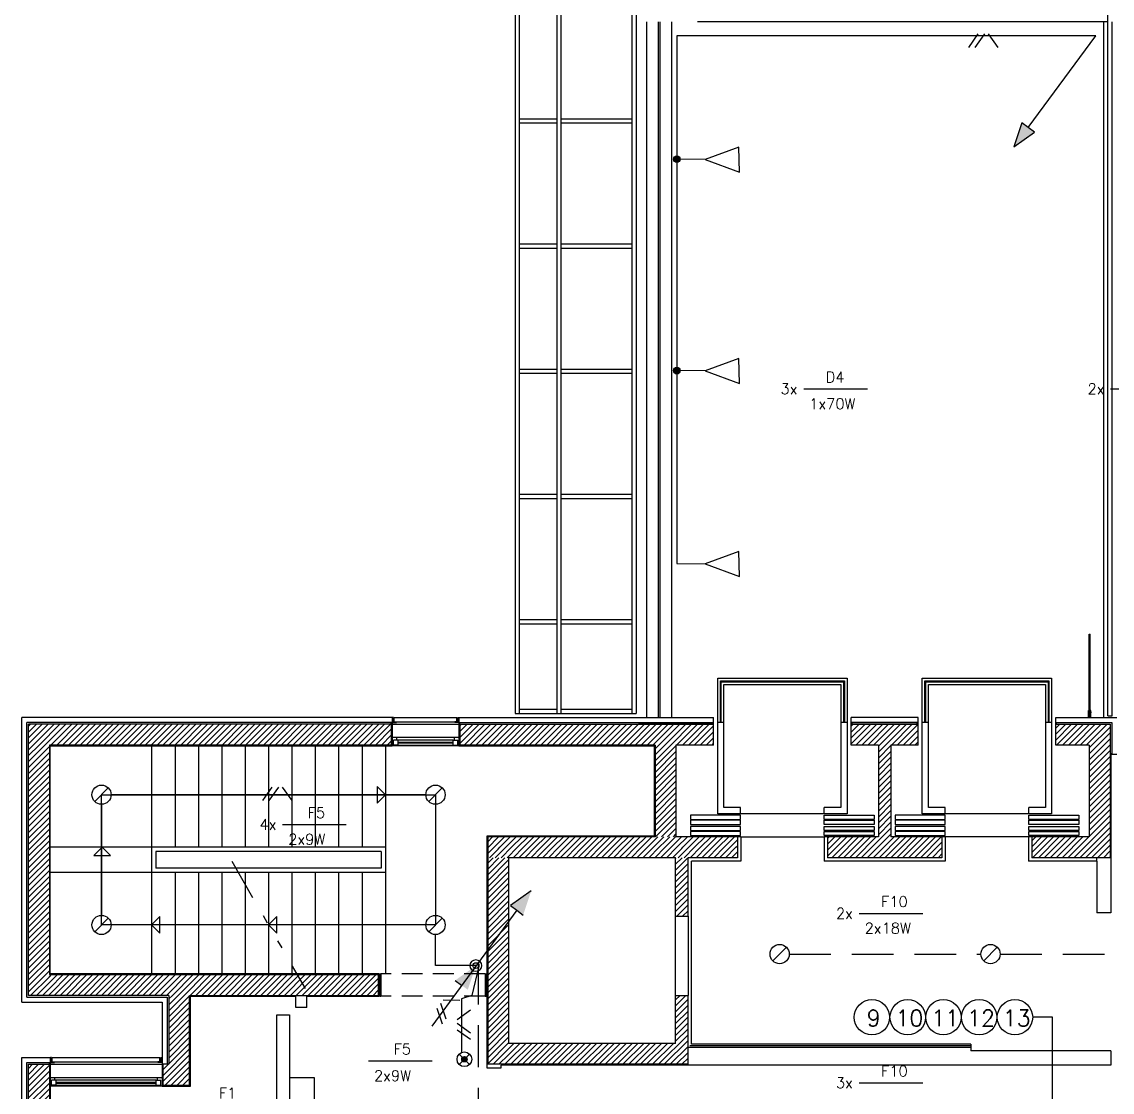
# Model space of a CAD drawing. Extents: x 21.2 to 81.9, y 10.7 to 70.
# Drawn here: x 21.24 to 34.3, y 39.1 to 51.93 of the extents above; entities that cross this region are included whole.
import ezdxf

# ---------------------------------------------------------------- set-up
doc = ezdxf.new("R2010")
doc.units = 0
doc.header["$MEASUREMENT"] = 0
for name, pattern in [('1st floor plan$0$Divide', [1.25, 0.5, -0.25, 0, -0.25, 0, -0.25]), ('1st floor plan$0$Hidden', [0.375, 0.25, -0.125]), ('Center', [2, 1.25, -0.25, 0.25, -0.25]), ('Dashed', [0.75, 0.5, -0.25]), ('Default', [0]), ('Solid', [0])]:
    doc.linetypes.add(name, pattern=pattern)
for name, color, linetype in [('1st floor plan$0$1FIN', 15, 'Continuous'), ('1st floor plan$0$2FIN', 7, 'Continuous'), ('1st floor plan$0$CAIX', 52, 'Continuous'), ('1st floor plan$0$ESTR', 92, 'Continuous'), ('1st floor plan$0$FAC', 142, 'Continuous'), ('1st floor plan$0$Hatch', 15, 'Continuous'), ('IE003', 7, 'Continuous'), ('Xref_Plan', 7, 'Continuous')]:
    doc.layers.add(name, color=color, linetype=linetype)
doc.layers.add('1st floor plan$0$Partitions', color=7, linetype='Continuous', lineweight=30)
doc.layers.add('Illumination', color=30, linetype='Solid', lineweight=30)
doc.styles.add('Default', font='SIMPLEX.shx', dxfattribs={"height": 0.175})
doc.styles.add('Simplex', font='SIMPLEX.SHX')

# ---------------------------------------------------------------- blocks, each defined once
blk = doc.blocks.new('3')
at = {"layer": 'Illumination', "color": 7}
for p, q in [((-49, -68), (66, 92)), ((28, -68), (143, 92)), ((304, -68), (189, 92))]:
    blk.add_line(p, q, dxfattribs=at)
blk = doc.blocks.new('Bola')
at = {"layer": 'IE003', "color": 7, "linetype": 'Default', "const_width": 0.2}
blk.add_lwpolyline([(-0.1, 0, 1), (0.1, 0, 1)], format="xyb", close=True, dxfattribs=at)
at = {"layer": 'IE003', "color": 7, "linetype": 'Default'}
blk.add_circle((0, 0), 0.2, dxfattribs=at)
blk = doc.blocks.new('*X37')
at = {"color": 0, "linetype": 'ByBlock'}
for p, q in [((-25.017, -2.885), (-24.779, -2.647)), ((-25.017, -2.814), (-24.85, -2.647)), ((-25.017, -2.743), (-24.921, -2.647)), ((-25.017, -2.673), (-24.991, -2.647)), ((-24.959, -2.897), (-24.709, -2.647)), ((-24.888, -2.897), (-24.638, -2.647)), ((-24.817, -2.897), (-24.567, -2.647)), ((-24.746, -2.897), (-24.496, -2.647)), ((-24.676, -2.897), (-24.426, -2.647)), ((-24.605, -2.897), (-24.355, -2.647)), ((-24.534, -2.897), (-24.284, -2.647)), ((-24.464, -2.897), (-24.214, -2.647)), ((-24.393, -2.897), (-24.143, -2.647)), ((-24.322, -2.897), (-24.072, -2.647)), ((-24.251, -2.897), (-24.001, -2.647)), ((-24.181, -2.897), (-23.931, -2.647)), ((-24.11, -2.897), (-23.86, -2.647)), ((-24.039, -2.897), (-23.789, -2.647)), ((-23.969, -2.897), (-23.719, -2.647)), ((-23.898, -2.897), (-23.648, -2.647)), ((-23.827, -2.897), (-23.577, -2.647)), ((-23.756, -2.897), (-23.506, -2.647)), ((-23.686, -2.897), (-23.436, -2.647)), ((-23.615, -2.897), (-23.365, -2.647)), ((-23.544, -2.897), (-23.294, -2.647)), ((-23.474, -2.897), (-23.224, -2.647)), ((-23.403, -2.897), (-23.153, -2.647)), ((-23.332, -2.897), (-23.082, -2.647)), ((-23.261, -2.897), (-23.011, -2.647)), ((-23.191, -2.897), (-22.941, -2.647)), ((-23.12, -2.897), (-22.87, -2.647)), ((-23.049, -2.897), (-22.799, -2.647)), ((-22.979, -2.897), (-22.729, -2.647)), ((-22.908, -2.897), (-22.658, -2.647)), ((-22.837, -2.897), (-22.587, -2.647)), ((-22.766, -2.897), (-22.516, -2.647)), ((-22.696, -2.897), (-22.446, -2.647)), ((-22.625, -2.897), (-22.375, -2.647)), ((-22.554, -2.897), (-22.304, -2.647)), ((-22.484, -2.897), (-22.234, -2.647)), ((-22.413, -2.897), (-22.163, -2.647)), ((-22.342, -2.897), (-22.092, -2.647)), ((-22.272, -2.897), (-22.022, -2.647)), ((-22.201, -2.897), (-21.951, -2.647)), ((-22.13, -2.897), (-21.88, -2.647)), ((-22.059, -2.897), (-21.809, -2.647)), ((-21.989, -2.897), (-21.739, -2.647)), ((-21.918, -2.897), (-21.668, -2.647)), ((-21.847, -2.897), (-21.597, -2.647)), ((-21.777, -2.897), (-21.527, -2.647)), ((-21.706, -2.897), (-21.456, -2.647)), ((-21.635, -2.897), (-21.385, -2.647)), ((-21.564, -2.897), (-21.314, -2.647)), ((-21.494, -2.897), (-21.244, -2.647)), ((-21.423, -2.897), (-21.173, -2.647)), ((-21.352, -2.897), (-21.102, -2.647)), ((-21.282, -2.897), (-21.077, -2.693)), ((-21.211, -2.897), (-21.077, -2.763)), ((-21.14, -2.897), (-21.077, -2.834))]:
    blk.add_line(p, q, dxfattribs=at)
blk = doc.blocks.new('*X35')
at = {"color": 0, "linetype": 'ByBlock'}
for p, q in [((-25.267, 0.118), (-25.032, 0.353)), ((-25.267, 0.189), (-25.103, 0.353)), ((-25.267, 0.259), (-25.173, 0.353)), ((-25.267, 0.33), (-25.244, 0.353)), ((-25.211, 0.103), (-24.961, 0.353)), ((-25.14, 0.103), (-24.89, 0.353)), ((-25.07, 0.103), (-24.82, 0.353)), ((-24.999, 0.103), (-24.749, 0.353)), ((-24.928, 0.103), (-24.678, 0.353)), ((-24.858, 0.103), (-24.608, 0.353)), ((-24.787, 0.103), (-24.537, 0.353)), ((-24.716, 0.103), (-24.466, 0.353)), ((-24.646, 0.103), (-24.396, 0.353)), ((-24.575, 0.103), (-24.325, 0.353)), ((-24.504, 0.103), (-24.254, 0.353)), ((-24.433, 0.103), (-24.183, 0.353)), ((-24.363, 0.103), (-24.113, 0.353)), ((-24.292, 0.103), (-24.042, 0.353)), ((-24.221, 0.103), (-23.971, 0.353)), ((-24.151, 0.103), (-23.901, 0.353)), ((-24.08, 0.103), (-23.83, 0.353)), ((-24.009, 0.103), (-23.759, 0.353)), ((-23.938, 0.103), (-23.688, 0.353)), ((-23.868, 0.103), (-23.618, 0.353)), ((-23.797, 0.103), (-23.547, 0.353)), ((-23.726, 0.103), (-23.476, 0.353)), ((-23.656, 0.103), (-23.406, 0.353)), ((-23.585, 0.103), (-23.335, 0.353)), ((-23.514, 0.103), (-23.264, 0.353)), ((-23.443, 0.103), (-23.193, 0.353)), ((-23.373, 0.103), (-23.123, 0.353)), ((-23.302, 0.103), (-23.052, 0.353)), ((-23.231, 0.103), (-22.981, 0.353)), ((-23.161, 0.103), (-22.911, 0.353)), ((-23.09, 0.103), (-22.84, 0.353)), ((-23.019, 0.103), (-22.769, 0.353)), ((-22.948, 0.103), (-22.698, 0.353)), ((-22.878, 0.103), (-22.628, 0.353)), ((-22.807, 0.103), (-22.557, 0.353)), ((-22.736, 0.103), (-22.486, 0.353)), ((-22.666, 0.103), (-22.416, 0.353)), ((-22.595, 0.103), (-22.345, 0.353)), ((-22.524, 0.103), (-22.274, 0.353)), ((-22.453, 0.103), (-22.203, 0.353)), ((-22.383, 0.103), (-22.133, 0.353)), ((-22.312, 0.103), (-22.062, 0.353)), ((-22.241, 0.103), (-21.991, 0.353)), ((-22.171, 0.103), (-21.921, 0.353)), ((-22.1, 0.103), (-21.85, 0.353)), ((-22.029, 0.103), (-21.779, 0.353)), ((-21.959, 0.103), (-21.709, 0.353)), ((-21.888, 0.103), (-21.638, 0.353)), ((-21.817, 0.103), (-21.567, 0.353)), ((-21.746, 0.103), (-21.496, 0.353)), ((-21.676, 0.103), (-21.426, 0.353)), ((-21.605, 0.103), (-21.355, 0.353)), ((-21.534, 0.103), (-21.284, 0.353)), ((-21.464, 0.103), (-21.214, 0.353)), ((-21.393, 0.103), (-21.143, 0.353)), ((-21.322, 0.103), (-21.072, 0.353)), ((-21.251, 0.103), (-21.001, 0.353)), ((-21.181, 0.103), (-20.931, 0.353)), ((-21.11, 0.103), (-20.921, 0.292)), ((-21.039, 0.103), (-20.921, 0.221)), ((-20.969, 0.103), (-20.921, 0.151))]:
    blk.add_line(p, q, dxfattribs=at)
blk = doc.blocks.new('*X39')
at = {"color": 0, "linetype": 'ByBlock'}
for p, q in [((-25.267, -3.913), (-25.076, -3.722)), ((-25.267, -3.842), (-25.147, -3.722)), ((-25.267, -3.771), (-25.218, -3.722)), ((-25.267, -3.983), (-25.017, -3.733)), ((-25.267, -4.054), (-25.017, -3.804)), ((-25.267, -4.125), (-25.017, -3.875)), ((-25.267, -4.196), (-25.017, -3.946)), ((-25.267, -4.266), (-25.017, -4.016)), ((-25.267, -4.337), (-25.017, -4.087)), ((-25.267, -4.408), (-25.017, -4.158)), ((-25.267, -4.478), (-25.017, -4.228)), ((-25.267, -4.549), (-25.017, -4.299)), ((-25.267, -4.62), (-25.017, -4.37)), ((-25.267, -4.69), (-25.017, -4.44)), ((-25.267, -4.761), (-25.017, -4.511)), ((-25.267, -4.832), (-25.017, -4.582)), ((-25.267, -4.903), (-25.017, -4.653)), ((-25.267, -4.973), (-25.017, -4.723)), ((-25.267, -5.044), (-25.017, -4.794)), ((-25.224, -5.072), (-25.017, -4.865)), ((-25.154, -5.072), (-25.017, -4.935)), ((-25.083, -5.072), (-25.017, -5.006))]:
    blk.add_line(p, q, dxfattribs=at)
blk = doc.blocks.new('*X36')
at = {"color": 0, "linetype": 'ByBlock'}
for p, q in [((-25.267, -0.094), (-25.07, 0.103)), ((-25.267, -0.024), (-25.14, 0.103)), ((-25.267, 0.047), (-25.211, 0.103)), ((-25.267, -0.165), (-25.017, 0.085)), ((-25.267, -0.236), (-25.017, 0.014)), ((-25.267, -0.306), (-25.017, -0.056)), ((-25.267, -0.377), (-25.017, -0.127)), ((-25.267, -0.448), (-25.017, -0.198)), ((-25.267, -0.519), (-25.017, -0.269)), ((-25.267, -0.589), (-25.017, -0.339)), ((-25.267, -0.66), (-25.017, -0.41)), ((-25.267, -0.731), (-25.017, -0.481)), ((-25.267, -0.801), (-25.017, -0.551)), ((-25.267, -0.872), (-25.017, -0.622)), ((-25.267, -0.943), (-25.017, -0.693)), ((-25.267, -1.014), (-25.017, -0.764)), ((-25.267, -1.084), (-25.017, -0.834)), ((-25.267, -1.155), (-25.017, -0.905)), ((-25.267, -1.226), (-25.017, -0.976)), ((-25.267, -1.296), (-25.017, -1.046)), ((-25.267, -1.367), (-25.017, -1.117)), ((-25.267, -1.438), (-25.017, -1.188)), ((-25.267, -1.509), (-25.017, -1.259)), ((-25.267, -1.579), (-25.017, -1.329)), ((-25.267, -1.65), (-25.017, -1.4)), ((-25.267, -1.721), (-25.017, -1.471)), ((-25.267, -1.791), (-25.017, -1.541)), ((-25.267, -1.862), (-25.017, -1.612)), ((-25.267, -1.933), (-25.017, -1.683)), ((-25.267, -2.003), (-25.017, -1.753)), ((-25.267, -2.074), (-25.017, -1.824)), ((-25.267, -2.145), (-25.017, -1.895)), ((-25.267, -2.216), (-25.017, -1.966)), ((-25.267, -2.286), (-25.017, -2.036)), ((-25.267, -2.357), (-25.017, -2.107)), ((-25.267, -2.428), (-25.017, -2.178)), ((-25.267, -2.498), (-25.017, -2.248)), ((-25.267, -2.569), (-25.017, -2.319)), ((-25.267, -2.64), (-25.017, -2.39)), ((-25.267, -2.711), (-25.017, -2.461)), ((-25.267, -2.781), (-25.017, -2.531)), ((-25.267, -2.852), (-25.017, -2.602)), ((-25.241, -2.897), (-25.017, -2.673)), ((-25.171, -2.897), (-25.017, -2.743)), ((-25.1, -2.897), (-25.017, -2.814)), ((-25.029, -2.897), (-25.017, -2.885))]:
    blk.add_line(p, q, dxfattribs=at)
blk = doc.blocks.new('*X38')
at = {"color": 0, "linetype": 'ByBlock'}
for p, q in [((-23.587, -3.081), (-23.403, -2.897)), ((-23.587, -3.01), (-23.474, -2.897)), ((-23.587, -2.939), (-23.544, -2.897)), ((-23.587, -3.152), (-23.337, -2.902)), ((-23.587, -3.222), (-23.337, -2.972)), ((-23.587, -3.293), (-23.337, -3.043)), ((-23.587, -3.364), (-23.337, -3.114)), ((-23.587, -3.434), (-23.337, -3.184)), ((-23.587, -3.505), (-23.337, -3.255)), ((-23.587, -3.576), (-23.337, -3.326)), ((-23.587, -3.647), (-23.337, -3.397)), ((-23.587, -3.717), (-23.337, -3.467)), ((-23.657, -3.858), (-23.337, -3.538)), ((-23.657, -3.929), (-23.337, -3.609)), ((-23.657, -3.787), (-23.591, -3.722)), ((-23.629, -3.972), (-23.337, -3.679)), ((-23.559, -3.972), (-23.337, -3.75)), ((-23.488, -3.972), (-23.337, -3.821)), ((-23.417, -3.972), (-23.337, -3.891)), ((-23.347, -3.972), (-23.337, -3.962))]:
    blk.add_line(p, q, dxfattribs=at)
blk = doc.blocks.new('*X31')
at = {"color": 0, "linetype": 'ByBlock'}
for p, q in [((-17.762, -0.084), (-17.574, 0.103)), ((-17.762, -0.014), (-17.645, 0.103)), ((-17.762, 0.057), (-17.716, 0.103)), ((-17.762, -0.155), (-17.512, 0.095)), ((-17.762, -0.226), (-17.512, 0.024)), ((-17.762, -0.296), (-17.512, -0.046)), ((-17.762, -0.367), (-17.512, -0.117)), ((-17.762, -0.438), (-17.512, -0.188)), ((-17.762, -0.509), (-17.512, -0.259)), ((-17.762, -0.579), (-17.512, -0.329)), ((-17.762, -0.65), (-17.512, -0.4)), ((-17.762, -0.721), (-17.512, -0.471)), ((-17.762, -0.791), (-17.512, -0.541)), ((-17.762, -0.862), (-17.512, -0.612)), ((-17.762, -0.933), (-17.512, -0.683)), ((-17.755, -0.997), (-17.512, -0.753)), ((-17.684, -0.997), (-17.512, -0.824)), ((-17.614, -0.997), (-17.512, -0.895)), ((-17.543, -0.997), (-17.512, -0.966))]:
    blk.add_line(p, q, dxfattribs=at)
blk = doc.blocks.new('*X42')
at = {"color": 0}
for p, q in [((11.052, 21.169), (11.235, 21.169)), ((11.102, 21.219), (11.185, 21.219)), ((10.981, 21.069), (11.129, 21.069)), ((11.002, 21.119), (11.285, 21.119)), ((11.129, 21.069), (11.158, 21.069)), ((11.158, 21.069), (11.335, 21.069)), ((11.031, 21.019), (11.079, 21.019)), ((11.079, 21.019), (11.208, 21.019)), ((11.081, 20.969), (11.258, 20.969)), ((11.131, 20.919), (11.308, 20.919)), ((11.208, 21.019), (11.385, 21.019)), ((11.258, 20.969), (11.435, 20.969)), ((11.308, 20.919), (11.485, 20.919)), ((11.181, 20.869), (11.358, 20.869)), ((11.231, 20.819), (11.408, 20.819)), ((11.281, 20.769), (11.458, 20.769)), ((11.358, 20.869), (11.535, 20.869)), ((11.408, 20.819), (11.585, 20.819)), ((11.458, 20.769), (11.635, 20.769)), ((11.331, 20.719), (11.508, 20.719)), ((11.381, 20.669), (11.558, 20.669)), ((11.508, 20.719), (11.685, 20.719)), ((11.558, 20.669), (11.735, 20.669)), ((11.431, 20.619), (11.608, 20.619)), ((11.481, 20.569), (11.658, 20.569)), ((11.531, 20.519), (11.708, 20.519)), ((11.608, 20.619), (11.785, 20.619)), ((11.658, 20.569), (11.835, 20.569)), ((11.708, 20.519), (11.885, 20.519)), ((11.581, 20.469), (11.758, 20.469)), ((11.631, 20.419), (11.808, 20.419)), ((11.758, 20.469), (11.935, 20.469)), ((11.808, 20.419), (11.985, 20.419)), ((11.681, 20.369), (11.858, 20.369)), ((11.731, 20.319), (11.908, 20.319)), ((11.781, 20.269), (11.958, 20.269)), ((11.858, 20.369), (12.035, 20.369)), ((11.908, 20.319), (12.085, 20.319)), ((11.958, 20.269), (12.135, 20.269)), ((11.831, 20.219), (12.008, 20.219)), ((11.881, 20.169), (12.058, 20.169)), ((11.931, 20.119), (12.108, 20.119)), ((12.008, 20.219), (12.185, 20.219)), ((12.058, 20.169), (12.235, 20.169)), ((12.108, 20.119), (12.285, 20.119)), ((11.981, 20.069), (12.158, 20.069)), ((12.031, 20.019), (12.208, 20.019)), ((12.158, 20.069), (12.335, 20.069)), ((12.208, 20.019), (12.385, 20.019)), ((12.081, 19.969), (12.258, 19.969)), ((12.131, 19.919), (12.308, 19.919)), ((12.181, 19.869), (12.358, 19.869)), ((12.258, 19.969), (12.435, 19.969)), ((12.308, 19.919), (12.485, 19.919)), ((12.358, 19.869), (12.535, 19.869)), ((12.231, 19.819), (12.408, 19.819)), ((12.281, 19.769), (12.458, 19.769)), ((12.408, 19.819), (12.585, 19.819)), ((12.458, 19.769), (12.635, 19.769)), ((12.331, 19.719), (12.508, 19.719)), ((12.381, 19.669), (12.558, 19.669)), ((12.431, 19.619), (12.608, 19.619)), ((12.508, 19.719), (12.615, 19.719)), ((12.558, 19.669), (12.565, 19.669)), ((12.565, 19.669), (12.735, 19.669)), ((12.608, 19.619), (12.785, 19.619)), ((12.615, 19.719), (12.685, 19.719)), ((12.481, 19.569), (12.658, 19.569)), ((12.531, 19.519), (12.69, 19.519)), ((12.581, 19.469), (12.64, 19.469)), ((12.64, 19.469), (12.758, 19.469)), ((12.658, 19.569), (12.835, 19.569)), ((12.69, 19.519), (12.708, 19.519)), ((12.708, 19.519), (12.885, 19.519)), ((12.758, 19.469), (12.935, 19.469)), ((12.631, 19.419), (12.808, 19.419)), ((12.681, 19.369), (12.858, 19.369)), ((12.808, 19.419), (12.985, 19.419)), ((12.858, 19.369), (13.035, 19.369)), ((12.731, 19.319), (12.908, 19.319)), ((12.781, 19.269), (12.958, 19.269)), ((12.831, 19.219), (13.008, 19.219)), ((12.908, 19.319), (13.085, 19.319)), ((12.958, 19.269), (13.135, 19.269)), ((13.008, 19.219), (13.185, 19.219)), ((12.881, 19.169), (13.058, 19.169)), ((12.931, 19.119), (13.108, 19.119)), ((12.981, 19.069), (13.158, 19.069)), ((13.058, 19.169), (13.235, 19.169)), ((13.108, 19.119), (13.232, 19.119)), ((13.158, 19.069), (13.182, 19.069)), ((13.031, 19.019), (13.132, 19.019))]:
    blk.add_line(p, q, dxfattribs=at)
blk = doc.blocks.new('*X34')
at = {"color": 0, "linetype": 'ByBlock'}
for p, q in [((-17.517, -2.951), (-17.463, -2.897)), ((-17.517, -3.022), (-17.392, -2.897)), ((-17.517, -3.092), (-17.367, -2.942)), ((-17.517, -3.163), (-17.367, -3.013)), ((-17.517, -3.234), (-17.367, -3.084)), ((-17.517, -3.304), (-17.367, -3.154)), ((-17.517, -3.375), (-17.367, -3.225)), ((-17.722, -3.722), (-17.367, -3.367)), ((-17.517, -3.446), (-17.367, -3.296)), ((-19.517, -3.678), (-19.311, -3.472)), ((-19.517, -3.607), (-19.382, -3.472)), ((-19.517, -3.537), (-19.452, -3.472)), ((-19.49, -3.722), (-19.24, -3.472)), ((-19.419, -3.722), (-19.169, -3.472)), ((-19.349, -3.722), (-19.099, -3.472)), ((-19.278, -3.722), (-19.028, -3.472)), ((-19.207, -3.722), (-18.957, -3.472)), ((-19.137, -3.722), (-18.887, -3.472)), ((-19.066, -3.722), (-18.816, -3.472)), ((-18.995, -3.722), (-18.745, -3.472)), ((-18.925, -3.722), (-18.675, -3.472)), ((-18.854, -3.722), (-18.604, -3.472)), ((-18.783, -3.722), (-18.533, -3.472)), ((-18.712, -3.722), (-18.462, -3.472)), ((-18.642, -3.722), (-18.392, -3.472)), ((-18.571, -3.722), (-18.321, -3.472)), ((-18.5, -3.722), (-18.25, -3.472)), ((-18.43, -3.722), (-18.18, -3.472)), ((-18.359, -3.722), (-18.109, -3.472)), ((-18.288, -3.722), (-18.038, -3.472)), ((-18.217, -3.722), (-17.967, -3.472)), ((-18.147, -3.722), (-17.897, -3.472)), ((-18.076, -3.722), (-17.826, -3.472)), ((-18.005, -3.722), (-17.755, -3.472)), ((-17.935, -3.722), (-17.685, -3.472)), ((-17.864, -3.722), (-17.614, -3.472)), ((-17.793, -3.722), (-17.543, -3.472)), ((-17.652, -3.722), (-17.367, -3.437)), ((-17.581, -3.722), (-17.367, -3.508)), ((-17.51, -3.722), (-17.367, -3.579)), ((-17.44, -3.722), (-17.367, -3.649)), ((-17.369, -3.722), (-17.367, -3.72))]:
    blk.add_line(p, q, dxfattribs=at)
blk = doc.blocks.new('*X33')
at = {"color": 0, "linetype": 'ByBlock'}
for p, q in [((-19.767, -1.453), (-19.561, -1.247)), ((-19.767, -1.383), (-19.632, -1.247)), ((-19.767, -1.312), (-19.702, -1.247)), ((-19.767, -1.524), (-19.517, -1.274)), ((-19.767, -1.595), (-19.517, -1.345)), ((-19.767, -1.665), (-19.517, -1.415)), ((-19.767, -1.736), (-19.517, -1.486)), ((-19.767, -1.807), (-19.517, -1.557)), ((-19.767, -1.877), (-19.517, -1.627)), ((-19.767, -1.948), (-19.517, -1.698)), ((-19.767, -2.019), (-19.517, -1.769)), ((-19.767, -2.09), (-19.517, -1.84)), ((-19.767, -2.16), (-19.517, -1.91)), ((-19.767, -2.231), (-19.517, -1.981)), ((-19.767, -2.302), (-19.517, -2.052)), ((-19.767, -2.372), (-19.517, -2.122)), ((-19.767, -2.443), (-19.517, -2.193)), ((-19.767, -2.514), (-19.517, -2.264)), ((-19.767, -2.585), (-19.517, -2.335)), ((-19.767, -2.655), (-19.517, -2.405)), ((-19.767, -2.726), (-19.517, -2.476)), ((-19.767, -2.797), (-19.517, -2.547)), ((-19.767, -2.867), (-19.517, -2.617)), ((-19.767, -2.938), (-19.517, -2.688)), ((-19.767, -3.009), (-19.517, -2.759)), ((-19.767, -3.08), (-19.517, -2.83)), ((-19.767, -3.15), (-19.517, -2.9)), ((-19.767, -3.221), (-19.517, -2.971)), ((-19.767, -3.292), (-19.517, -3.042)), ((-19.767, -3.362), (-19.517, -3.112)), ((-19.767, -3.433), (-19.517, -3.183)), ((-19.767, -3.504), (-19.517, -3.254)), ((-19.767, -3.575), (-19.517, -3.325)), ((-19.767, -3.645), (-19.517, -3.395)), ((-19.767, -3.716), (-19.517, -3.466)), ((-19.702, -3.722), (-19.517, -3.537)), ((-19.632, -3.722), (-19.517, -3.607)), ((-19.561, -3.722), (-19.517, -3.678))]:
    blk.add_line(p, q, dxfattribs=at)
blk = doc.blocks.new('*X32')
at = {"color": 0, "linetype": 'ByBlock'}
for p, q in [((-17.517, -1.395), (-17.369, -1.247)), ((-17.517, -1.325), (-17.439, -1.247)), ((-17.517, -1.254), (-17.51, -1.247)), ((-17.517, -1.466), (-17.367, -1.316)), ((-17.517, -1.537), (-17.367, -1.387)), ((-17.517, -1.607), (-17.367, -1.457)), ((-17.517, -1.678), (-17.367, -1.528)), ((-17.517, -1.749), (-17.367, -1.599)), ((-17.517, -1.82), (-17.367, -1.67)), ((-17.517, -1.89), (-17.367, -1.74)), ((-17.503, -1.947), (-17.367, -1.811)), ((-17.432, -1.947), (-17.367, -1.882))]:
    blk.add_line(p, q, dxfattribs=at)
blk = doc.blocks.new('*X30')
at = {"color": 0, "linetype": 'ByBlock'}
for p, q in [((-20.101, 0.122), (-19.87, 0.353)), ((-20.101, 0.193), (-19.941, 0.353)), ((-20.101, 0.264), (-20.011, 0.353)), ((-20.101, 0.334), (-20.082, 0.353)), ((-20.049, 0.103), (-19.799, 0.353)), ((-19.979, 0.103), (-19.729, 0.353)), ((-19.908, 0.103), (-19.658, 0.353)), ((-19.837, 0.103), (-19.587, 0.353)), ((-19.766, 0.103), (-19.516, 0.353)), ((-19.696, 0.103), (-19.446, 0.353)), ((-19.625, 0.103), (-19.375, 0.353)), ((-19.554, 0.103), (-19.304, 0.353)), ((-19.484, 0.103), (-19.234, 0.353)), ((-19.413, 0.103), (-19.163, 0.353)), ((-19.342, 0.103), (-19.092, 0.353)), ((-19.271, 0.103), (-19.021, 0.353)), ((-19.201, 0.103), (-18.951, 0.353)), ((-19.13, 0.103), (-18.88, 0.353)), ((-19.059, 0.103), (-18.809, 0.353)), ((-18.989, 0.103), (-18.739, 0.353)), ((-18.918, 0.103), (-18.668, 0.353)), ((-18.847, 0.103), (-18.597, 0.353)), ((-18.777, 0.103), (-18.527, 0.353)), ((-18.706, 0.103), (-18.456, 0.353)), ((-18.635, 0.103), (-18.385, 0.353)), ((-18.564, 0.103), (-18.314, 0.353)), ((-18.494, 0.103), (-18.244, 0.353)), ((-18.423, 0.103), (-18.173, 0.353)), ((-18.352, 0.103), (-18.102, 0.353)), ((-18.282, 0.103), (-18.032, 0.353)), ((-18.211, 0.103), (-17.961, 0.353)), ((-18.14, 0.103), (-17.89, 0.353)), ((-18.069, 0.103), (-17.819, 0.353)), ((-17.999, 0.103), (-17.749, 0.353)), ((-17.928, 0.103), (-17.678, 0.353)), ((-17.857, 0.103), (-17.607, 0.353)), ((-17.787, 0.103), (-17.537, 0.353)), ((-17.716, 0.103), (-17.466, 0.353)), ((-17.645, 0.103), (-17.395, 0.353)), ((-17.574, 0.103), (-17.324, 0.353)), ((-17.504, 0.103), (-17.254, 0.353)), ((-17.433, 0.103), (-17.183, 0.353)), ((-17.362, 0.103), (-17.112, 0.353)), ((-17.292, 0.103), (-17.062, 0.333)), ((-17.221, 0.103), (-17.062, 0.262)), ((-17.15, 0.103), (-17.062, 0.191)), ((-17.079, 0.103), (-17.062, 0.121))]:
    blk.add_line(p, q, dxfattribs=at)
blk = doc.blocks.new('*X44')
at = {"color": 0}
for p, q in [((16.776, 17.269), (17.044, 17.269)), ((16.826, 17.319), (16.994, 17.319)), ((16.876, 17.369), (16.944, 17.369)), ((16.74, 17.219), (17.094, 17.219)), ((16.79, 17.169), (17.144, 17.169)), ((16.84, 17.119), (17.194, 17.119)), ((16.89, 17.069), (17.244, 17.069)), ((16.94, 17.019), (17.294, 17.019)), ((16.942, 16.869), (17.296, 16.869)), ((16.99, 16.969), (17.344, 16.969)), ((16.992, 16.919), (17.346, 16.919)), ((16.792, 16.719), (17.146, 16.719)), ((16.842, 16.769), (17.196, 16.769)), ((16.892, 16.819), (17.246, 16.819)), ((15.718, 16.619), (15.785, 16.619)), ((16.692, 16.619), (17.046, 16.619)), ((16.742, 16.669), (17.096, 16.669)), ((15.581, 16.469), (15.935, 16.469)), ((15.618, 16.519), (15.885, 16.519)), ((15.668, 16.569), (15.835, 16.569)), ((16.542, 16.469), (16.896, 16.469)), ((16.592, 16.519), (16.946, 16.519)), ((16.642, 16.569), (16.996, 16.569)), ((15.631, 16.419), (15.985, 16.419)), ((15.681, 16.369), (16.035, 16.369)), ((16.442, 16.369), (16.796, 16.369)), ((16.492, 16.419), (16.846, 16.419)), ((15.731, 16.319), (16.085, 16.319)), ((15.781, 16.269), (16.135, 16.269)), ((15.831, 16.219), (16.185, 16.219)), ((16.292, 16.219), (16.646, 16.219)), ((16.342, 16.269), (16.696, 16.269)), ((16.392, 16.319), (16.746, 16.319)), ((15.881, 16.169), (16.235, 16.169)), ((15.931, 16.119), (16.546, 16.119)), ((15.981, 16.069), (16.496, 16.069)), ((16.242, 16.169), (16.596, 16.169)), ((16.031, 16.019), (16.446, 16.019)), ((16.081, 15.969), (16.396, 15.969)), ((16.131, 15.919), (16.346, 15.919)), ((16.181, 15.869), (16.296, 15.869)), ((16.231, 15.819), (16.246, 15.819))]:
    blk.add_line(p, q, dxfattribs=at)
blk = doc.blocks.new('*X46')
at = {"color": 0}
for p, q in [((15.221, 18.719), (15.24, 18.719)), ((15.071, 18.569), (15.283, 18.569)), ((15.121, 18.619), (15.333, 18.619)), ((15.171, 18.669), (15.29, 18.669)), ((14.921, 18.419), (15.133, 18.419)), ((14.971, 18.469), (15.183, 18.469)), ((15.021, 18.519), (15.233, 18.519)), ((14.821, 18.319), (15.033, 18.319)), ((14.871, 18.369), (15.083, 18.369)), ((14.671, 18.169), (14.883, 18.169)), ((14.721, 18.219), (14.933, 18.219)), ((14.771, 18.269), (14.983, 18.269)), ((14.571, 18.069), (14.783, 18.069)), ((14.621, 18.119), (14.833, 18.119)), ((14.471, 17.969), (14.683, 17.969)), ((14.485, 17.919), (14.633, 17.919)), ((14.521, 18.019), (14.733, 18.019)), ((14.535, 17.869), (14.583, 17.869))]:
    blk.add_line(p, q, dxfattribs=at)
blk = doc.blocks.new('*X43')
at = {"color": 0}
for p, q in [((13.959, 18.319), (14.085, 18.319)), ((14.009, 18.369), (14.035, 18.369)), ((13.859, 18.219), (14.185, 18.219)), ((13.881, 18.169), (14.235, 18.169)), ((13.909, 18.269), (14.135, 18.269)), ((13.931, 18.119), (14.285, 18.119)), ((13.981, 18.069), (14.335, 18.069)), ((14.031, 18.019), (14.385, 18.019)), ((14.081, 17.969), (14.435, 17.969)), ((14.131, 17.919), (14.485, 17.919)), ((14.181, 17.869), (14.535, 17.869)), ((14.231, 17.819), (14.585, 17.819)), ((14.281, 17.769), (14.635, 17.769)), ((14.331, 17.719), (14.685, 17.719)), ((14.381, 17.669), (14.735, 17.669)), ((14.431, 17.619), (14.785, 17.619)), ((14.481, 17.569), (14.835, 17.569)), ((14.531, 17.519), (14.885, 17.519)), ((14.581, 17.469), (14.935, 17.469)), ((14.631, 17.419), (14.985, 17.419)), ((14.681, 17.369), (14.947, 17.369)), ((14.731, 17.319), (14.897, 17.319)), ((14.781, 17.269), (14.847, 17.269))]:
    blk.add_line(p, q, dxfattribs=at)
blk = doc.blocks.new('*X45')
at = {"color": 0}
for p, q in [((15.111, 19.069), (15.244, 19.069)), ((15.161, 19.119), (15.194, 19.119)), ((15.011, 18.969), (15.344, 18.969)), ((15.061, 19.019), (15.294, 19.019)), ((15.04, 18.919), (15.394, 18.919)), ((15.09, 18.869), (15.444, 18.869)), ((15.14, 18.819), (15.494, 18.819)), ((15.19, 18.769), (15.544, 18.769)), ((15.24, 18.719), (15.594, 18.719)), ((15.29, 18.669), (15.644, 18.669)), ((15.34, 18.619), (15.694, 18.619)), ((15.39, 18.569), (15.743, 18.569)), ((15.44, 18.519), (15.693, 18.519)), ((15.49, 18.469), (15.643, 18.469)), ((15.54, 18.419), (15.593, 18.419))]:
    blk.add_line(p, q, dxfattribs=at)
blk = doc.blocks.new('1st floor plan')
at = {"layer": '1st floor plan$0$1FIN'}
for p, q in [((29.609, 44.03), (31.094, 44.03)), ((29.609, 43.537), (29.609, 44.03)), ((29.619, 44.02), (31.084, 44.02)), ((29.619, 43.537), (29.619, 44.02)), ((31.084, 44.02), (31.084, 43.537)), ((31.094, 44.03), (31.094, 43.537)), ((32.059, 44.03), (33.544, 44.03)), ((32.059, 43.537), (32.059, 44.03)), ((32.069, 44.02), (33.534, 44.02)), ((32.069, 43.537), (32.069, 44.02)), ((33.534, 44.02), (33.534, 43.537)), ((33.544, 44.03), (33.544, 43.537)), ((25.692, 43.592), (25.682, 43.592)), ((25.682, 43.532), (25.682, 43.592)), ((25.682, 43.532), (25.727, 43.532)), ((25.692, 43.542), (25.692, 43.592)), ((25.692, 43.542), (25.727, 43.542)), ((25.702, 43.592), (26.452, 43.592)), ((25.702, 43.542), (25.702, 43.592)), ((25.727, 43.542), (26.427, 43.542)), ((25.727, 43.532), (25.727, 43.542)), ((26.427, 43.532), (26.427, 43.542)), ((26.462, 43.542), (26.427, 43.542)), ((26.472, 43.532), (26.427, 43.532)), ((26.452, 43.542), (26.452, 43.592)), ((26.462, 43.542), (26.462, 43.592)), ((26.462, 43.592), (26.472, 43.592)), ((26.472, 43.532), (26.472, 43.592)), ((29.851, 42.422), (29.251, 42.422)), ((29.251, 42.422), (29.251, 42.372)), ((29.251, 42.372), (29.851, 42.372)), ((29.851, 42.362), (29.251, 42.362)), ((29.251, 42.362), (29.251, 42.312)), ((29.851, 42.372), (29.851, 42.422)), ((29.851, 42.312), (29.851, 42.362)), ((30.851, 42.372), (30.851, 42.422)), ((30.851, 42.422), (31.451, 42.422)), ((31.451, 42.372), (30.851, 42.372)), ((30.851, 42.312), (30.851, 42.362)), ((30.851, 42.362), (31.451, 42.362)), ((31.451, 42.422), (31.451, 42.372)), ((31.451, 42.362), (31.451, 42.312)), ((32.301, 42.422), (31.701, 42.422)), ((31.701, 42.422), (31.701, 42.372)), ((31.701, 42.372), (32.301, 42.372)), ((32.301, 42.362), (31.701, 42.362)), ((31.701, 42.362), (31.701, 42.312)), ((32.301, 42.372), (32.301, 42.422)), ((32.301, 42.312), (32.301, 42.362)), ((33.301, 42.422), (33.901, 42.422)), ((33.301, 42.372), (33.301, 42.422)), ((33.901, 42.372), (33.301, 42.372)), ((33.301, 42.362), (33.901, 42.362)), ((33.301, 42.312), (33.301, 42.362)), ((33.901, 42.422), (33.901, 42.372)), ((33.901, 42.362), (33.901, 42.312)), ((29.251, 42.312), (29.851, 42.312)), ((29.851, 42.287), (29.251, 42.287)), ((29.251, 42.287), (29.251, 42.237)), ((29.251, 42.237), (29.851, 42.237)), ((29.851, 42.227), (29.251, 42.227)), ((29.251, 42.227), (29.251, 42.177)), ((29.851, 42.237), (29.851, 42.287)), ((29.851, 42.177), (29.851, 42.227)), ((31.451, 42.312), (30.851, 42.312)), ((30.851, 42.237), (30.851, 42.287)), ((30.851, 42.287), (31.451, 42.287)), ((31.451, 42.237), (30.851, 42.237)), ((30.851, 42.177), (30.851, 42.227)), ((30.851, 42.227), (31.451, 42.227)), ((31.451, 42.287), (31.451, 42.237)), ((31.451, 42.227), (31.451, 42.177)), ((31.701, 42.312), (32.301, 42.312)), ((32.301, 42.287), (31.701, 42.287)), ((31.701, 42.287), (31.701, 42.237)), ((31.701, 42.237), (32.301, 42.237)), ((32.301, 42.227), (31.701, 42.227)), ((31.701, 42.227), (31.701, 42.177)), ((32.301, 42.237), (32.301, 42.287)), ((32.301, 42.177), (32.301, 42.227)), ((33.901, 42.312), (33.301, 42.312)), ((33.301, 42.287), (33.901, 42.287)), ((33.301, 42.237), (33.301, 42.287)), ((33.901, 42.237), (33.301, 42.237)), ((33.301, 42.227), (33.901, 42.227)), ((33.301, 42.177), (33.301, 42.227)), ((33.901, 42.287), (33.901, 42.237)), ((33.901, 42.227), (33.901, 42.177)), ((29.251, 42.177), (29.851, 42.177)), ((31.451, 42.177), (30.851, 42.177)), ((31.701, 42.177), (32.301, 42.177)), ((33.901, 42.177), (33.301, 42.177)), ((25.521, 40.522), (25.521, 40.252)), ((25.531, 40.522), (25.531, 40.252)), ((26.801, 40.522), (26.801, 40.252)), ((26.811, 40.252), (26.811, 40.522)), ((32.61, 39.657), (29.241, 39.657)), ((21.586, 39.457), (21.586, 39.517)), ((21.596, 39.517), (21.586, 39.517)), ((21.586, 39.457), (21.631, 39.457)), ((21.596, 39.467), (21.596, 39.517)), ((21.596, 39.467), (21.631, 39.467)), ((21.606, 39.517), (22.896, 39.517)), ((21.606, 39.467), (21.606, 39.517)), ((21.631, 39.467), (22.896, 39.467)), ((21.631, 39.457), (21.631, 39.467)), ((22.871, 39.457), (22.871, 39.467)), ((22.906, 39.467), (22.871, 39.467)), ((22.916, 39.457), (22.871, 39.457)), ((22.896, 39.467), (22.896, 39.517)), ((22.906, 39.517), (22.916, 39.517)), ((22.906, 39.467), (22.906, 39.517)), ((22.916, 39.457), (22.916, 39.517))]:
    blk.add_line(p, q, dxfattribs=at)
at = {"layer": '1st floor plan$0$1FIN', "linetype": '1st floor plan$0$Hidden'}
for p, q in [((26.791, 40.522), (25.541, 40.522)), ((26.791, 40.252), (25.541, 40.252))]:
    blk.add_line(p, q, dxfattribs=at)
at = {"layer": '1st floor plan$0$2FIN'}
for p, q in [((34.251, 43.612), (34.251, 52.027)), ((28.727, 43.592), (28.727, 51.927)), ((28.867, 43.592), (28.867, 51.927)), ((28.887, 43.592), (28.887, 51.927)), ((29.027, 43.592), (29.027, 51.927)), ((34.251, 51.927), (29.336, 51.927)), ((34.201, 43.592), (34.201, 51.927)), ((34.301, 43.612), (34.301, 51.927)), ((34.026, 43.612), (34.026, 44.592)), ((34.026, 44.592), (34.036, 44.592)), ((34.036, 43.612), (34.036, 44.592)), ((29.576, 44.062), (31.126, 44.062)), ((29.576, 42.437), (29.576, 44.062)), ((31.126, 44.062), (31.126, 42.437)), ((32.026, 42.437), (32.026, 44.062)), ((32.026, 44.062), (33.576, 44.062)), ((33.576, 44.062), (33.576, 42.437)), ((29.651, 43.987), (31.051, 43.987)), ((29.651, 42.512), (29.651, 43.987)), ((31.051, 43.987), (31.051, 42.512)), ((32.101, 42.512), (32.101, 43.987)), ((32.101, 43.987), (33.501, 43.987)), ((33.501, 43.987), (33.501, 42.512)), ((34.055, 43.654), (34.01, 43.654)), ((34.026, 43.677), (34.016, 43.677)), ((34.016, 43.602), (34.016, 43.677)), ((34.046, 43.677), (34.036, 43.677)), ((34.046, 43.602), (34.046, 43.677)), ((25.677, 43.532), (21.301, 43.532)), ((21.301, 40.242), (21.301, 43.532)), ((25.667, 43.512), (25.667, 43.532)), ((25.677, 43.512), (26.477, 43.512)), ((26.477, 43.532), (29.526, 43.532)), ((26.487, 43.512), (26.487, 43.532)), ((29.516, 43.512), (29.516, 43.532)), ((29.576, 43.537), (29.651, 43.537)), ((31.051, 43.537), (31.126, 43.537)), ((31.976, 43.532), (31.176, 43.532)), ((31.186, 43.512), (31.186, 43.532)), ((31.966, 43.512), (31.966, 43.532)), ((32.026, 43.537), (32.101, 43.537)), ((33.501, 43.537), (33.576, 43.537)), ((33.626, 43.532), (34.296, 43.532)), ((33.636, 43.512), (33.636, 43.532)), ((34.046, 43.602), (34.016, 43.602)), ((34.036, 43.612), (34.026, 43.612)), ((34.251, 43.612), (34.301, 43.612)), ((34.296, 43.532), (34.296, 43.147)), ((22.796, 43.252), (22.796, 41.737)), ((23.076, 43.252), (23.076, 42.037)), ((23.356, 43.252), (23.356, 42.037)), ((23.636, 43.252), (23.636, 42.037)), ((23.916, 43.252), (23.916, 42.037)), ((24.196, 43.252), (24.196, 42.037)), ((24.476, 43.252), (24.476, 42.037)), ((24.756, 43.252), (24.756, 42.037)), ((25.036, 43.252), (25.036, 42.037)), ((25.316, 43.252), (25.316, 42.037)), ((25.596, 43.252), (25.596, 42.037)), ((34.296, 43.157), (34.276, 43.157)), ((34.286, 43.147), (34.276, 43.147)), ((25.496, 42.767), (25.496, 42.567)), ((25.596, 42.667), (25.496, 42.767)), ((25.596, 42.667), (25.496, 42.567)), ((29.851, 42.512), (29.651, 42.512)), ((29.851, 42.437), (29.851, 42.512)), ((31.051, 42.512), (30.851, 42.512)), ((30.851, 42.437), (30.851, 42.512)), ((32.301, 42.512), (32.101, 42.512)), ((32.301, 42.437), (32.301, 42.512)), ((33.501, 42.512), (33.301, 42.512)), ((33.301, 42.437), (33.301, 42.512)), ((31.126, 42.437), (29.576, 42.437)), ((33.576, 42.437), (32.026, 42.437)), ((29.852, 42.162), (30.852, 42.162)), ((33.298, 42.162), (32.302, 42.162)), ((22.796, 42.037), (21.581, 42.037)), ((22.204, 42.037), (22.104, 41.937)), ((22.104, 41.937), (22.304, 41.937)), ((22.204, 42.037), (22.304, 41.937)), ((25.596, 42.037), (22.796, 42.037)), ((25.546, 41.987), (22.846, 41.987)), ((22.846, 41.987), (22.846, 41.787)), ((25.546, 41.987), (25.546, 41.787)), ((25.596, 42.037), (25.596, 41.737)), ((34.116, 41.872), (34.116, 41.912)), ((22.796, 41.737), (21.581, 41.737)), ((25.596, 41.737), (22.796, 41.737)), ((22.796, 41.737), (22.796, 40.522)), ((25.546, 41.787), (22.846, 41.787)), ((23.076, 41.737), (23.076, 40.522)), ((23.356, 41.737), (23.356, 40.522)), ((23.636, 41.737), (23.636, 40.522)), ((23.916, 41.737), (23.916, 40.522)), ((24.196, 41.737), (24.196, 40.522)), ((24.476, 41.737), (24.476, 40.522)), ((24.756, 41.737), (24.756, 40.522)), ((25.036, 41.737), (25.036, 40.522)), ((25.316, 41.737), (25.316, 40.522)), ((25.596, 41.737), (25.596, 40.522)), ((22.796, 41.107), (22.896, 41.207)), ((22.896, 41.007), (22.896, 41.207)), ((24.196, 41.107), (24.296, 41.207)), ((24.296, 41.007), (24.296, 41.207)), ((29.221, 41.212), (29.221, 40.262)), ((22.796, 41.107), (22.896, 41.007)), ((24.196, 41.107), (24.296, 41.007)), ((21.301, 40.242), (22.981, 40.242)), ((22.981, 40.242), (22.981, 39.437)), ((32.61, 39.637), (29.221, 39.637)), ((21.301, 37.817), (21.301, 39.457)), ((21.301, 39.457), (21.581, 39.457)), ((21.571, 39.437), (21.571, 39.457)), ((21.581, 39.437), (22.921, 39.437)), ((22.931, 39.437), (22.921, 39.437))]:
    blk.add_line(p, q, dxfattribs=at)
at = {"layer": '1st floor plan$0$2FIN', "linetype": '1st floor plan$0$Divide'}
blk.add_line((23.755, 41.87), (24.637, 40.344), dxfattribs=at)
at = {"layer": '1st floor plan$0$2FIN'}
blk.add_lwpolyline([(22.196, 41.107), (22.196, 42.667), (26.196, 42.667), (26.196, 41.107)], close=True, dxfattribs=at)
at = {"layer": '1st floor plan$0$CAIX'}
for p, q in [((26.477, 43.352), (25.677, 43.352)), ((26.477, 43.252), (25.677, 43.252)), ((25.692, 43.252), (25.692, 43.322)), ((25.747, 43.322), (25.692, 43.322)), ((25.747, 43.262), (25.692, 43.262)), ((25.732, 43.322), (25.732, 43.352)), ((25.747, 43.262), (25.747, 43.322)), ((26.407, 43.322), (25.747, 43.322)), ((25.747, 43.297), (26.407, 43.297)), ((25.747, 43.287), (26.407, 43.287)), ((25.747, 43.262), (26.407, 43.262)), ((26.407, 43.322), (26.462, 43.322)), ((26.407, 43.262), (26.407, 43.322)), ((26.407, 43.262), (26.462, 43.262)), ((26.422, 43.322), (26.422, 43.352)), ((26.462, 43.252), (26.462, 43.322)), ((22.921, 39.277), (21.581, 39.277)), ((21.651, 39.247), (21.596, 39.247)), ((21.596, 39.177), (21.596, 39.247)), ((21.651, 39.187), (21.596, 39.187)), ((21.636, 39.247), (21.636, 39.277)), ((22.851, 39.247), (21.651, 39.247)), ((21.651, 39.187), (21.651, 39.247)), ((21.651, 39.222), (22.851, 39.222)), ((21.651, 39.212), (22.851, 39.212)), ((21.651, 39.187), (22.851, 39.187)), ((22.851, 39.187), (22.851, 39.247)), ((22.851, 39.247), (22.906, 39.247)), ((22.851, 39.187), (22.906, 39.187)), ((22.866, 39.247), (22.866, 39.277)), ((22.906, 39.177), (22.906, 39.247)), ((22.921, 39.177), (21.581, 39.177))]:
    blk.add_line(p, q, dxfattribs=at)
at = {"layer": '1st floor plan$0$ESTR'}
for p, q in [((25.667, 43.512), (21.321, 43.512)), ((21.321, 40.262), (21.321, 43.512)), ((25.667, 43.512), (25.667, 43.262)), ((26.487, 43.512), (29.526, 43.512)), ((26.487, 43.512), (26.487, 43.262)), ((29.526, 43.512), (28.626, 43.512)), ((31.176, 43.512), (31.976, 43.512)), ((31.976, 43.512), (31.176, 43.512)), ((33.626, 43.512), (34.276, 43.512)), ((34.276, 43.512), (34.276, 41.912)), ((25.667, 43.262), (21.571, 43.262)), ((21.571, 43.262), (21.571, 40.512)), ((28.826, 43.262), (26.487, 43.262)), ((28.826, 43.262), (28.826, 42.162)), ((28.826, 42.162), (26.821, 42.162)), ((26.821, 42.162), (26.821, 39.437)), ((29.812, 42.162), (29.812, 41.912)), ((30.892, 42.162), (30.892, 41.912)), ((32.262, 42.162), (32.262, 41.912)), ((33.338, 42.162), (33.338, 41.912)), ((29.812, 41.912), (29.221, 41.912)), ((29.221, 41.212), (29.221, 41.912)), ((32.262, 41.912), (30.892, 41.912)), ((34.276, 41.912), (33.338, 41.912)), ((29.071, 41.212), (29.221, 41.212)), ((21.571, 40.512), (25.511, 40.512)), ((25.511, 40.512), (25.511, 40.262)), ((23.001, 40.262), (21.321, 40.262)), ((23.001, 40.262), (23.001, 39.437)), ((23.251, 40.262), (25.511, 40.262)), ((23.251, 39.187), (23.251, 40.262)), ((29.071, 40.262), (29.221, 40.262)), ((29.221, 39.437), (29.221, 40.262)), ((21.321, 37.837), (21.321, 39.437)), ((21.321, 39.437), (21.571, 39.437)), ((21.571, 39.437), (21.571, 38.087)), ((23.001, 39.437), (22.931, 39.437)), ((22.931, 39.437), (22.931, 39.187)), ((29.221, 39.437), (26.821, 39.437)), ((22.931, 39.187), (23.251, 39.187))]:
    blk.add_line(p, q, dxfattribs=at)
at = {"layer": '1st floor plan$0$FAC'}
for p, q in [((27.149, 54.287), (27.149, 43.642)), ((27.199, 54.287), (27.199, 43.642)), ((27.649, 54.287), (27.649, 43.642)), ((27.699, 54.287), (27.699, 43.642)), ((28.549, 54.287), (28.549, 43.642)), ((28.599, 54.287), (28.599, 43.642)), ((27.649, 50.762), (27.199, 50.762)), ((27.649, 50.712), (27.199, 50.712)), ((28.549, 50.762), (27.699, 50.762)), ((28.549, 50.712), (27.699, 50.712)), ((27.649, 49.262), (27.199, 49.262)), ((28.549, 49.262), (27.699, 49.262)), ((27.649, 49.212), (27.199, 49.212)), ((28.549, 49.212), (27.699, 49.212)), ((27.649, 47.762), (27.199, 47.762)), ((27.649, 47.712), (27.199, 47.712)), ((28.549, 47.762), (27.699, 47.762)), ((28.549, 47.712), (27.699, 47.712)), ((27.649, 46.262), (27.199, 46.262)), ((28.549, 46.262), (27.699, 46.262)), ((27.649, 46.212), (27.199, 46.212)), ((28.549, 46.212), (27.699, 46.212)), ((27.649, 44.762), (27.199, 44.762)), ((27.649, 44.712), (27.199, 44.712)), ((28.549, 44.762), (27.699, 44.762)), ((28.549, 44.712), (27.699, 44.712)), ((27.149, 43.642), (28.599, 43.642)), ((27.149, 43.642), (27.599, 43.642)), ((27.199, 43.692), (27.649, 43.692)), ((27.199, 43.692), (27.649, 43.692)), ((27.699, 43.692), (28.549, 43.692)), ((27.699, 43.692), (28.549, 43.692))]:
    blk.add_line(p, q, dxfattribs=at)
at = {"layer": '1st floor plan$0$Partitions'}
for p, q in [((25.677, 43.592), (21.241, 43.592)), ((21.241, 40.182), (21.241, 43.592)), ((25.677, 43.592), (25.677, 43.252)), ((26.477, 43.592), (29.526, 43.592)), ((26.477, 43.592), (26.477, 43.252)), ((29.526, 43.262), (29.526, 43.592)), ((31.176, 43.512), (31.176, 43.592)), ((31.976, 43.592), (31.176, 43.592)), ((31.176, 43.262), (31.176, 43.512)), ((31.976, 43.512), (31.976, 43.592)), ((31.976, 43.262), (31.976, 43.512)), ((33.626, 43.592), (34.356, 43.592)), ((33.626, 43.262), (33.626, 43.592)), ((21.581, 43.252), (25.677, 43.252)), ((21.581, 40.522), (21.581, 43.252)), ((26.477, 43.252), (28.816, 43.252)), ((28.816, 43.252), (28.816, 42.172)), ((29.076, 43.262), (29.076, 42.162)), ((29.526, 43.262), (29.076, 43.262)), ((31.501, 43.262), (31.176, 43.262)), ((31.501, 43.262), (31.501, 42.162)), ((31.651, 43.262), (31.651, 42.162)), ((31.976, 43.262), (31.651, 43.262)), ((34.026, 43.262), (33.626, 43.262)), ((34.026, 43.262), (34.026, 42.162)), ((34.286, 43.147), (34.286, 41.252)), ((34.356, 43.147), (34.286, 43.147)), ((28.816, 42.172), (26.811, 42.172)), ((26.811, 42.172), (26.811, 40.522)), ((29.852, 42.162), (29.076, 42.162)), ((29.852, 42.162), (29.852, 41.872)), ((30.852, 42.162), (30.852, 41.872)), ((30.852, 42.162), (30.852, 41.872)), ((31.501, 42.162), (30.852, 42.162)), ((32.302, 42.162), (31.651, 42.162)), ((32.302, 42.162), (32.302, 41.872)), ((34.026, 42.162), (33.298, 42.162)), ((33.298, 42.162), (33.298, 41.872)), ((29.071, 41.912), (27.071, 41.912)), ((27.071, 41.912), (27.071, 39.687)), ((29.071, 39.687), (29.071, 41.912)), ((29.261, 39.677), (29.261, 41.872)), ((29.852, 41.872), (29.261, 41.872)), ((32.302, 41.872), (30.852, 41.872)), ((34.116, 41.872), (33.298, 41.872)), ((34.116, 41.872), (34.116, 41.252)), ((34.286, 41.252), (34.116, 41.252)), ((25.521, 40.522), (21.581, 40.522)), ((25.531, 40.522), (25.541, 40.522)), ((25.541, 40.522), (25.541, 40.252)), ((26.791, 40.522), (26.801, 40.522)), ((26.791, 40.522), (26.791, 40.252)), ((23.261, 40.252), (24.524, 40.252)), ((23.261, 39.177), (23.261, 40.252)), ((24.524, 40.116), (24.524, 40.252)), ((24.654, 40.252), (25.521, 40.252)), ((24.654, 40.116), (24.654, 40.252)), ((25.531, 40.252), (25.541, 40.252)), ((26.791, 40.252), (26.801, 40.252)), ((26.811, 40.252), (26.811, 39.397)), ((21.241, 40.182), (22.921, 40.182)), ((22.921, 40.182), (22.921, 39.177)), ((24.654, 40.116), (24.524, 40.116)), ((29.071, 39.687), (27.071, 39.687)), ((32.61, 39.677), (29.261, 39.677)), ((32.61, 39.677), (32.61, 39.597)), ((34.286, 39.597), (32.61, 39.597)), ((34.286, 39.597), (34.286, 39.427)), ((21.241, 37.757), (21.241, 39.517)), ((21.241, 39.517), (21.581, 39.517)), ((21.581, 39.517), (21.581, 38.097)), ((26.811, 39.397), (26.981, 39.397)), ((34.286, 39.427), (26.981, 39.427)), ((26.981, 39.397), (26.981, 39.427)), ((22.921, 39.177), (23.261, 39.177))]:
    blk.add_line(p, q, dxfattribs=at)
at = {"layer": '1st floor plan$0$Hatch', "rotation": 45.0000000000033}
for name in ['*X45', '*X44', '*X42', '*X46', '*X43']:
    blk.add_blockref(name, (33.975, 19.249), dxfattribs=at)
at = {"layer": '1st floor plan$0$Hatch', "linetype": 'ByBlock'}
for name in ['*X35', '*X30', '*X36', '*X31', '*X33', '*X32', '*X37', '*X38', '*X34', '*X39']:
    blk.add_blockref(name, (46.588, 43.159), dxfattribs=at)

msp = doc.modelspace()

# ---------------------------------------------------------------- linework, layer by layer
at = {"layer": 'Illumination'}
for points in [[(33.295, 50.662), (34.105, 51.757), (29.087, 51.757), (29.087, 45.436), (29.427, 45.433)], [(29.427, 50.278), (29.087, 50.281)], [(29.427, 47.746), (29.087, 47.748)], [(30.606, 47.529), (31.369, 47.529)], [(34.282, 47.529), (35.046, 47.529)], [(22.277, 42.748), (22.115, 42.586)], [(26.277, 42.748), (26.115, 42.586)], [(26.081, 42.667), (22.311, 42.667)], [(22.196, 42.552), (22.196, 41.222)], [(26.196, 42.552), (26.196, 41.222)], [(24.364, 42.31), (25.128, 42.31)], [(27.17, 41.282), (26.151, 39.896)], [(22.277, 41.188), (22.115, 41.026)], [(26.277, 41.188), (26.115, 41.026)], [(31.27, 41.245), (32.033, 41.245)], [(26.68, 40.62), (26.196, 40.62), (26.196, 40.992)], [(30.399, 40.839), (30.237, 40.677)], [(32.925, 40.839), (32.763, 40.677)], [(26.717, 40.615), (26.633, 40.262), (26.506, 40.221), (26.506, 39.579)], [(33.585, 38.071), (33.585, 40.001), (33.349, 40.001)], [(25.392, 39.479), (26.156, 39.479)], [(31.27, 39.215), (32.033, 39.215)]]:
    msp.add_lwpolyline(points, dxfattribs=at)
at = {"layer": 'Illumination', "color": 7, "linetype": 'Dashed'}
msp.add_lwpolyline([(33.295, 50.662), (33.22, 50.717), (33.122, 50.428), (33.37, 50.606)], close=True, dxfattribs=at)
at = {"layer": 'Illumination', "linetype": 'Center'}
for points in [[(29.427, 50.278), (29.836, 50.126), (29.828, 50.427)], [(29.427, 47.746), (29.836, 47.593), (29.828, 47.895)], [(29.427, 45.433), (29.836, 45.281), (29.828, 45.582)]]:
    msp.add_lwpolyline(points, close=True, dxfattribs=at)
at = {"layer": 'Illumination', "linetype": 'Dashed'}
for points in [[(32.959, 40.758), (34.392, 40.758), (34.392, 39.389), (35.192, 39.104), (35.192, 44.104), (36.401, 44.104), (72.767, 44.104), (72.767, 45.379)], [(30.432, 40.758), (32.729, 40.758)], [(26.706, 40.655), (26.706, 38.87), (26.144, 38.87)], [(26.48, 39.436), (26.604, 39.56)], [(26.604, 39.436), (26.48, 39.56)], [(24.446, 39.279), (24.744, 39.279), (24.744, 38.605), (34.44, 38.605), (34.592, 38.4)]]:
    msp.add_lwpolyline(points, dxfattribs=at)
at = {"layer": 'Illumination', "color": 7, "linetype": 'Dashed'}
for points in [[(27.343, 41.516), (27.095, 41.338), (27.17, 41.282), (27.246, 41.226)], [(26.432, 40.442), (26.508, 40.386)]]:
    msp.add_lwpolyline(points, dxfattribs=at)
at = {"layer": 'Illumination'}
msp.add_lwpolyline([(24.296, 38.529), (24.296, 40.029), (24.296, 40.029), (24.446, 40.029), (24.446, 38.529)], close=True, dxfattribs=at)
for centre, radius in [((22.196, 42.667), 0.115), ((26.196, 42.667), 0.115), ((22.196, 41.107), 0.115), ((26.196, 41.107), 0.115), ((30.318, 40.758), 0.115), ((32.844, 40.758), 0.115), ((31.424, 40.001), 0.212), ((31.852, 40.001), 0.212), ((32.28, 40.001), 0.212), ((32.708, 40.001), 0.212), ((33.137, 40.001), 0.212), ((26.542, 39.498), 0.0881), ((26.542, 39.498), 0.0324)]:
    msp.add_circle(centre, radius, dxfattribs=at)
at = {"layer": 'Illumination', "color": 7}
for radius in [0.0263, 0.0209, 0.0127, 0.00556, 0.00191]:
    msp.add_circle((26.542, 39.498), radius, dxfattribs=at)
at = {"layer": 'Illumination', "color": 7, "linetype": 'Dashed'}
for points in [[(33.122, 50.428), (33.22, 50.717), (33.37, 50.606)], [(27.343, 41.516), (27.246, 41.226), (27.095, 41.338)], [(26.68, 40.62), (26.583, 40.331), (26.432, 40.442)]]:
    msp.add_solid(points, dxfattribs=at)

# ---------------------------------------------------------------- block references
at = {"layer": 'Illumination', "xscale": 0.001000000188398076, "yscale": 0.001000000188399852, "zscale": 0.001000000188399801}
for p in [(32.632, 51.689), (24.175, 42.664)]:
    msp.add_blockref('3', p, dxfattribs=at)
at = {"layer": 'Illumination'}
for name, p, xscale, yscale, zscale, rotation in [('Bola', (29.087, 50.281), 0.2000000376799589, 0.2000000376799598, 0.2000000376799602, 225.0000000000004), ('Bola', (29.087, 47.748), 0.2000000376799589, 0.2000000376799598, 0.2000000376799602, 225.0000000000004), ('3', (26.252, 39.997), 0.001000000188399371, 0.001000000188399852, 0.001000000188399801, 53.96719636823908), ('3', (26.549, 39.782), 0.001000000188399852, 0.001000000188399852, 0.001000000188399801, 90)]:
    msp.add_blockref(name, p, dxfattribs=dict(at, xscale=xscale, yscale=yscale, zscale=zscale, rotation=rotation))
at = {"layer": 'Illumination', "linetype": 'Dashed', "xscale": 0.3366127468544597, "yscale": -0.3643773124041374, "zscale": 0.3366127468544598, "rotation": 270}
msp.add_blockref('Bola', (26.68, 40.62), dxfattribs=at)
at = {"layer": 'Xref_Plan'}
msp.add_blockref('1st floor plan', (0, 0), dxfattribs=at)

# ---------------------------------------------------------------- texts
at = {"layer": 'Illumination'}
for s, height, style, p in [('D4', 0.128, 'Default', (30.87, 47.606)), ('3x', 0.128, 'Default', (30.329, 47.466)), ('2x', 0.128, 'Default', (34.006, 47.466)), ('1x70W', 0.128, 'Default', (30.673, 47.287)), ('F5', 0.128, 'Default', (24.666, 42.387)), ('4x', 0.128, 'Default', (24.088, 42.247)), ('2x9W', 0.128, 'Default', (24.432, 42.069)), ('F10', 0.128, 'Default', (31.534, 41.322)), ('2x', 0.128, 'Default', (30.993, 41.182)), ('2x18W', 0.128, 'Default', (31.337, 41.004)), ('9', 0.195, 'Simplex', (31.36, 39.893)), ('10', 0.195, 'Simplex', (31.706, 39.893)), ('11', 0.195, 'Simplex', (32.135, 39.893)), ('12', 0.195, 'Simplex', (32.563, 39.893)), ('13', 0.195, 'Simplex', (32.991, 39.893)), ('F5', 0.128, 'Default', (25.694, 39.556)), ('2x9W', 0.128, 'Default', (25.46, 39.237)), ('F10', 0.128, 'Default', (31.534, 39.292)), ('3x', 0.128, 'Default', (30.993, 39.152)), ('F1', 0.128, 'Default', (23.601, 39.029))]:
    msp.add_text(s, height=height, dxfattribs=dict(at, style=style)).set_placement(p)

doc.saveas('drawing.dxf')
